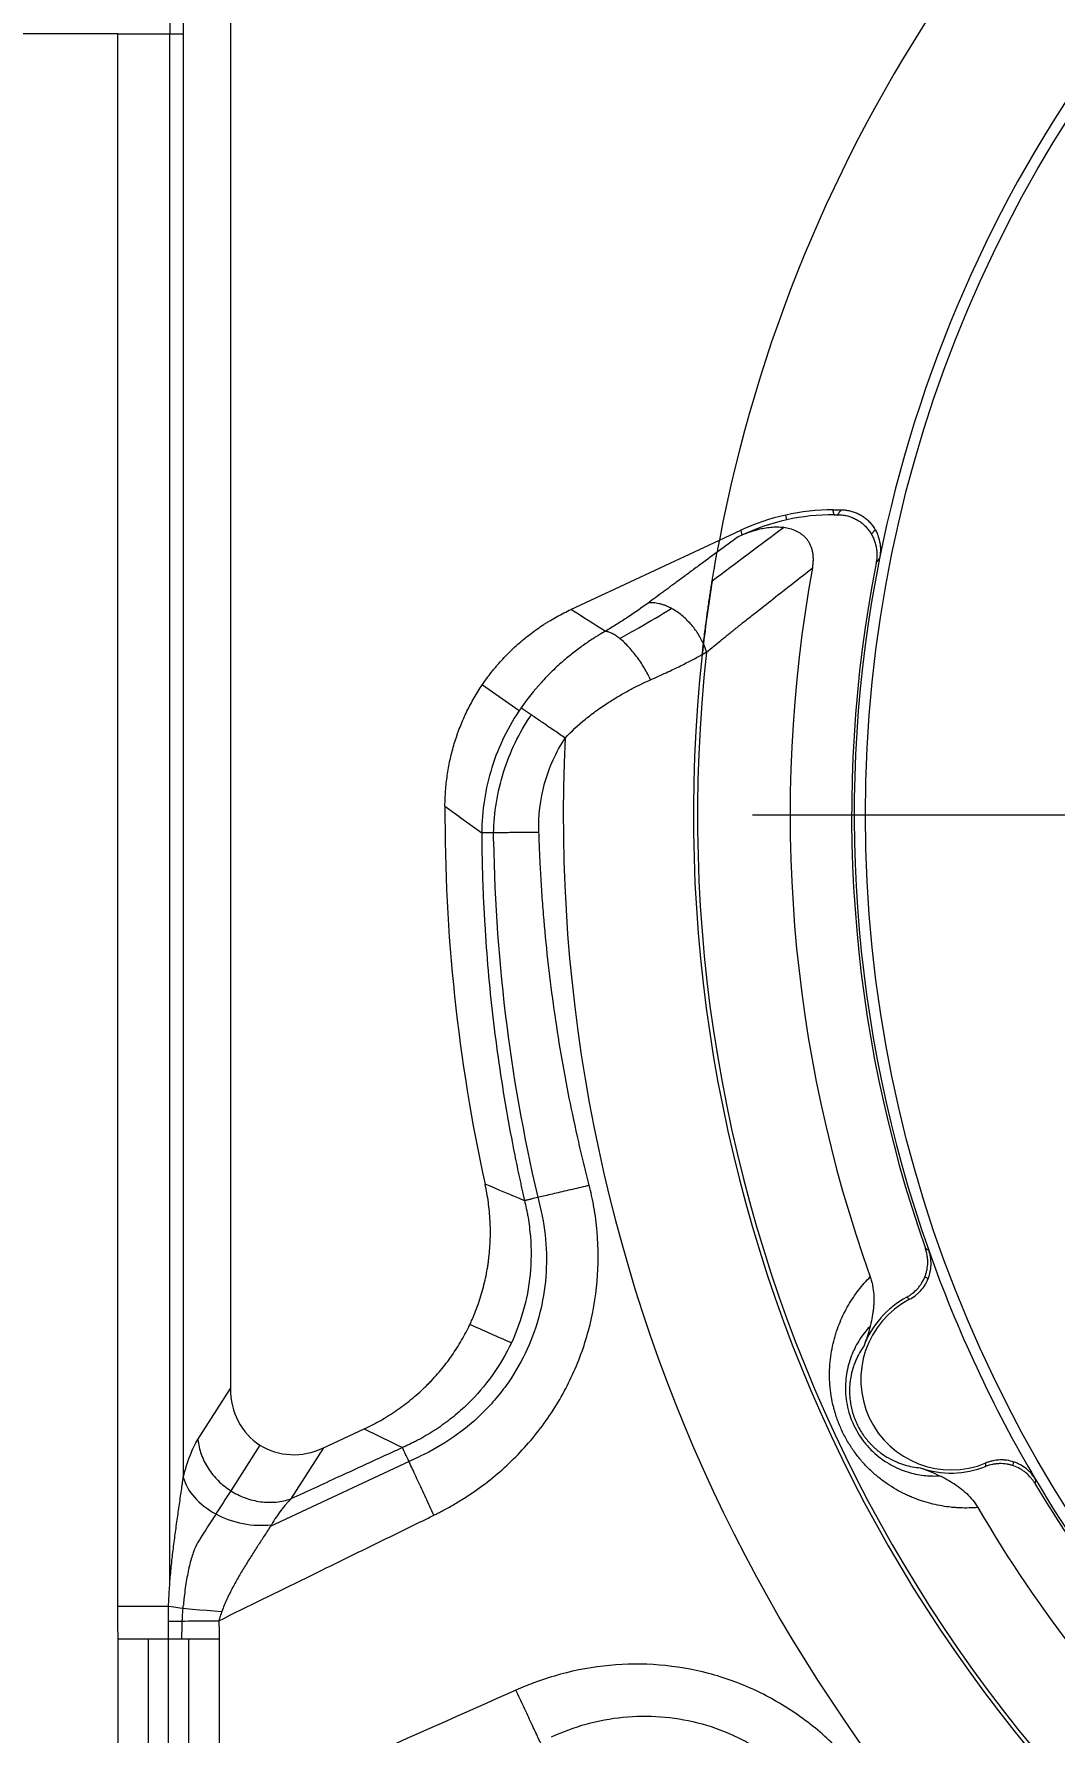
# Model space of a CAD drawing. Header units: millimetres. Extents: x 2234 to 3061, y 2092 to 2676.
# Drawn here: x 2640.5 to 2685.7, y 2274.9 to 2350.1 of the extents above; entities that cross this region are included whole.
import ezdxf

# ---------------------------------------------------------------- set-up
doc = ezdxf.new("R2010")
doc.units = ezdxf.units.MM
doc.linetypes.add('CENTER', pattern=[50.8, 31.75, -6.35, 6.35, -6.35])
for name, color, linetype, true_color in [('1', 7, 'Continuous', 0xffffff), ('20', 7, 'Continuous', 0xffffff), ('21', 7, 'Continuous', 0xffffff)]:
    doc.layers.add(name, color=color, linetype=linetype, true_color=true_color)
doc.layers.add('dim', color=82, linetype='Continuous', lineweight=9)
doc.styles.add('Capful-A', font='')
doc.styles.get('Capful-A').set_extended_font_data('Microsoft YaHei')
doc.dimstyles.new('Capful-A-2.5', dxfattribs={"dimscale": 2.5, "dimtxt": 2.5, "dimasz": 2.5, "dimexe": 1.5, "dimexo": 1, "dimgap": 1.5, "dimtad": 0, "dimdsep": 46, "dimtxsty": 'Capful-A', "dimcen": 0, "dimclrt": 2, "dimazin": 2, "dimtfac": 1, "dimtmove": 0, "dimatfit": 3, "dimfxl": 0, "dimtolj": 1, "dimtzin": 0, "dimarcsym": 0})

# ---------------------------------------------------------------- blocks, each defined once
blk = doc.blocks.new('*D39')
at = {"layer": 'Defpoints', "color": 0, "transparency": 16777216}
for p in [(2636.695, 2393.007), (2740.695, 2315.507)]:
    blk.add_point(p, dxfattribs=at)
at = {"layer": 'dim', "color": 0, "lineweight": -2, "transparency": 16777216}
blk.add_line((2741.945, 2315.507), (2752.594, 2315.507), dxfattribs=at)
at = {"layer": 'dim', "color": 2, "transparency": 16777216, "insert": (2761.586, 2315.507), "char_height": 6.25, "attachment_point": 5, "style": 'Capful-A', "bg_fill": 3, "box_fill_scale": 1.1, "bg_fill_color": 256, "bg_fill_true_color": 13158600, "bg_fill_transparency": 0}
blk.add_mtext('\\A1;77.5', dxfattribs=at)
at = {"layer": 'Defpoints', "color": 0, "transparency": 16777216}
blk.add_point((2752.594, 2315.507), dxfattribs=at)
blk = doc.blocks.new('*D40')
at = {"layer": 'Defpoints', "color": 0, "transparency": 16777216}
for p in [(2636.695, 2393.007), (2734.695, 2331.205), (2734.695, 2323.136)]:
    blk.add_point(p, dxfattribs=at)
at = {"layer": 'dim', "color": 0, "lineweight": -2, "transparency": 16777216}
blk.add_line((2734.695, 2324.385), (2734.695, 2331.205), dxfattribs=at)
at = {"layer": 'dim', "color": 2, "transparency": 16777216, "insert": (2734.695, 2336.901), "char_height": 6.25, "attachment_point": 5, "rotation": 90, "style": 'Capful-A', "bg_fill": 3, "box_fill_scale": 1.1, "bg_fill_color": 256, "bg_fill_true_color": 13158600, "bg_fill_transparency": 0}
blk.add_mtext('\\A1;98', dxfattribs=at)

msp = doc.modelspace()

# ---------------------------------------------------------------- linework, layer by layer
at = {"layer": '1', "color": 1, "linetype": 'CENTER', "lineweight": 18}
msp.add_line((2672.312, 2315.507), (2797.079, 2315.507), dxfattribs=at)
at = {"layer": '20', "color": 7, "linetype": 'Continuous', "lineweight": 18}
for p, q in [((2649.195, 2423.861), (2649.195, 2290.117)), ((2644.214, 2350.069), (2629.177, 2350.069)), ((2644.214, 2280.483), (2644.214, 2350.069)), ((2644.214, 2350.069), (2647.112, 2350.069)), ((2646.516, 2281.485), (2646.516, 2350.069)), ((2647.112, 2350.069), (2647.112, 2286.198)), ((2664.273, 2324.597), (2670.841, 2327.66)), ((2660.35, 2321.268), (2661.987, 2320.131)), ((2647.758, 2287.861), (2649.195, 2290.117)), ((2653.318, 2287.491), (2655.122, 2288.332)), ((2650.5, 2287.616), (2649.213, 2285.597)), ((2650.976, 2284.033), (2657.602, 2287.123)), ((2653.318, 2287.491), (2651.88, 2285.235)), ((2644.214, 2280.483), (2646.461, 2280.483)), ((2644.223, 2270.2), (2644.223, 2279.036)), ((2645.565, 2270.2), (2645.565, 2279.036)), ((2646.459, 2270.931), (2646.459, 2279.036)), ((2647.354, 2270.931), (2647.354, 2279.036)), ((2648.695, 2279.036), (2648.695, 2270.931))]:
    msp.add_line(p, q, dxfattribs=at)
for radius, start, end in [(65, 76.70874, 169.22418), (65, 173.73013, 236.29588), (70.765, 177.24735, 232.7953), (76, 179.71003, 192.41832), (73.856, 180.90346, 193.5921)]:
    msp.add_arc((2734.695, 2315.507), radius, start, end, dxfattribs=at)
for centre, major_axis, ratio, start_param, end_param in [((2654.554, 2350.069), (0, 30), 0.267949, 1.398337, 1.570796), ((2654.346, 2350.069), (0, 27), 0.267949, 1.387968, 1.570796), ((2734.695, 2315.507), (12.069, 63.87), 0.999999, 1.569491, 1.577771), ((2652.301, 2290.443), (1.801, 2.827), 0.894893, 2.189461, 4.093724), ((2650.009, 2286.198), (-2.902, 0.76), 0.68724, 0.364293, 2.095645), ((2648.707, 2280.483), (-2.994, 0.196), 0.07368, 0.726766, 1.613011)]:
    msp.add_ellipse(centre, major_axis=major_axis, ratio=ratio, start_param=start_param, end_param=end_param, dxfattribs=at)
for points, knots in [([(2670.743, 2327.131), (2670.47, 2326.931), (2670.199, 2326.732), (2669.778, 2326.422), (2669.631, 2326.314), (2669.341, 2326.1), (2669.202, 2325.997), (2668.999, 2325.847), (2668.931, 2325.797), (2668.808, 2325.706), (2668.751, 2325.665), (2668.639, 2325.583), (2668.585, 2325.542), (2668.474, 2325.461), (2668.418, 2325.42), (2668.139, 2325.215), (2667.915, 2325.049), (2667.686, 2324.88)], [0, 0, 0, 0, 0.238732, 0.238732, 0.36561, 0.36561, 0.492488, 0.492488, 0.555927, 0.555927, 0.619366, 0.619366, 0.682805, 0.682805, 0.746244, 0.746244, 1, 1, 1, 1]), ([(2670.138, 2323.083), (2670.152, 2323.203), (2670.166, 2323.32), (2670.195, 2323.55), (2670.209, 2323.662), (2670.237, 2323.884), (2670.251, 2323.993), (2670.273, 2324.154), (2670.28, 2324.207), (2670.291, 2324.286), (2670.294, 2324.313), (2670.302, 2324.365), (2670.32, 2324.495), (2670.337, 2324.622), (2670.366, 2324.819), (2670.38, 2324.916), (2670.408, 2325.105), (2670.421, 2325.197), (2670.449, 2325.378), (2670.463, 2325.466), (2670.49, 2325.638), (2670.503, 2325.723), (2670.523, 2325.846), (2670.529, 2325.887), (2670.542, 2325.967), (2670.549, 2326.007), (2670.568, 2326.124), (2670.581, 2326.199), (2670.605, 2326.344), (2670.617, 2326.414), (2670.64, 2326.549), (2670.651, 2326.613), (2670.672, 2326.736), (2670.683, 2326.794), (2670.697, 2326.876), (2670.702, 2326.903), (2670.711, 2326.954), (2670.716, 2326.979), (2670.728, 2327.05), (2670.736, 2327.093), (2670.743, 2327.131)], [0, 0, 0, 0, 0.0625, 0.0625, 0.125, 0.125, 0.1875, 0.1875, 0.21875, 0.21875, 0.234375, 0.234375, 0.25, 0.3125, 0.3125, 0.375, 0.375, 0.4375, 0.4375, 0.5, 0.5, 0.5625, 0.5625, 0.59375, 0.59375, 0.625, 0.625, 0.6875, 0.6875, 0.75, 0.75, 0.8125, 0.8125, 0.875, 0.875, 0.90625, 0.90625, 0.9375, 0.9375, 1, 1, 1, 1]), ([(2658.696, 2315.892), (2658.697, 2316.121), (2658.716, 2316.577), (2658.79, 2317.253), (2658.91, 2317.92), (2659.022, 2318.36), (2659.117, 2318.688), (2659.168, 2318.851), (2659.224, 2319.014), (2659.261, 2319.122), (2659.281, 2319.176), (2659.38, 2319.444), (2659.554, 2319.865), (2659.857, 2320.473), (2660.202, 2321.057), (2660.46, 2321.431), (2660.664, 2321.705), (2660.734, 2321.795), (2660.842, 2321.929), (2660.878, 2321.974), (2660.951, 2322.062), (2661.136, 2322.28), (2661.484, 2322.654), (2661.98, 2323.118), (2662.508, 2323.546), (2662.88, 2323.807), (2663.12, 2323.963), (2663.168, 2323.993), (2663.265, 2324.054), (2663.314, 2324.084), (2663.462, 2324.173), (2663.561, 2324.23), (2663.861, 2324.396), (2664.065, 2324.5), (2664.273, 2324.597)], [0, 0, 0, 0, 0.0625, 0.125, 0.1875, 0.25, 0.25, 0.28125, 0.296875, 0.296875, 0.3125, 0.3125, 0.375, 0.4375, 0.5, 0.5625, 0.5625, 0.59375, 0.59375, 0.609375, 0.609375, 0.625, 0.6875, 0.75, 0.8125, 0.875, 0.875, 0.890625, 0.890625, 0.90625, 0.90625, 0.9375, 0.9375, 1, 1, 1, 1]), ([(2667.686, 2324.88), (2667.41, 2324.676), (2667.112, 2324.468), (2666.635, 2324.154), (2666.472, 2324.049), (2666.22, 2323.892), (2666.135, 2323.839), (2665.963, 2323.735), (2665.874, 2323.681), (2665.792, 2323.632)], [0, 0, 0, 0, 0.5, 0.5, 0.75, 0.75, 0.875, 0.875, 1, 1, 1, 1]), ([(2666.428, 2323.316), (2666.713, 2323.47), (2666.996, 2323.626), (2667.775, 2324.071), (2668.256, 2324.359), (2668.716, 2324.648)], [0, 0, 0, 0, 0.355031, 0.355031, 1, 1, 1, 1]), ([(2665.792, 2323.632), (2665.702, 2323.581), (2665.619, 2323.532), (2665.504, 2323.462), (2665.468, 2323.44), (2665.394, 2323.394), (2665.357, 2323.371), (2665.173, 2323.254), (2665.024, 2323.155), (2664.722, 2322.943), (2664.57, 2322.831), (2664.341, 2322.654), (2664.265, 2322.594), (2664.113, 2322.469), (2664.036, 2322.405), (2663.793, 2322.196), (2663.616, 2322.036), (2663.276, 2321.705), (2663.11, 2321.534), (2662.632, 2321.006), (2662.335, 2320.634), (2662.064, 2320.243)], [0, 0, 0, 0, 0.0625, 0.0625, 0.09375, 0.09375, 0.125, 0.125, 0.25, 0.25, 0.375, 0.375, 0.4375, 0.4375, 0.5, 0.5, 0.625, 0.625, 0.75, 0.75, 1, 1, 1, 1]), ([(2670.084, 2322.606), (2670.093, 2322.686), (2670.102, 2322.766), (2670.12, 2322.925), (2670.129, 2323.004), (2670.138, 2323.083)], [0, 0, 0, 0, 0.5, 0.5, 1, 1, 1, 1]), ([(2667.798, 2321.488), (2667.908, 2321.536), (2668.027, 2321.589), (2668.256, 2321.692), (2668.369, 2321.744), (2668.703, 2321.899), (2668.918, 2322.002), (2669.466, 2322.273), (2669.786, 2322.441), (2670.084, 2322.606)], [0, 0, 0, 0, 0.1374, 0.1374, 0.274799, 0.274799, 0.549598, 0.549598, 1, 1, 1, 1]), ([(2664.012, 2318.906), (2664.288, 2319.201), (2664.592, 2319.483), (2665.082, 2319.882), (2665.252, 2320.012), (2665.6, 2320.262), (2665.781, 2320.384), (2666.028, 2320.543), (2666.106, 2320.592), (2666.261, 2320.687), (2666.338, 2320.733), (2666.569, 2320.869), (2666.722, 2320.955), (2667.027, 2321.118), (2667.177, 2321.195), (2667.362, 2321.285), (2667.399, 2321.303), (2667.472, 2321.339), (2667.509, 2321.356), (2667.624, 2321.41), (2667.707, 2321.448), (2667.798, 2321.488)], [0, 0, 0, 0, 0.25, 0.25, 0.375, 0.375, 0.5, 0.5, 0.5625, 0.5625, 0.625, 0.625, 0.75, 0.75, 0.875, 0.875, 0.90625, 0.90625, 0.9375, 0.9375, 1, 1, 1, 1]), ([(2662.064, 2320.243), (2661.505, 2319.437), (2661.068, 2318.544), (2660.479, 2316.667), (2660.328, 2315.686), (2660.323, 2314.706)], [0, 0, 0, 0, 0.5, 0.5, 1, 1, 1, 1]), ([(2660.848, 2314.343), (2660.835, 2315.271), (2660.95, 2316.18), (2661.317, 2317.517), (2661.474, 2317.96), (2661.845, 2318.806), (2662.06, 2319.213), (2662.373, 2319.715), (2662.444, 2319.824), (2662.518, 2319.931)], [0, 0, 0, 0, 0.465658, 0.465658, 0.699853, 0.699853, 0.934047, 0.934047, 1, 1, 1, 1]), ([(2662.855, 2314.734), (2662.829, 2315.46), (2662.913, 2316.194), (2663.303, 2317.609), (2663.608, 2318.287), (2664.012, 2318.906)], [0, 0, 0, 0, 0.5, 0.5, 1, 1, 1, 1]), ([(2660.323, 2314.706), (2660.323, 2314.566), (2660.324, 2314.421), (2660.328, 2314.106), (2660.33, 2313.94), (2660.335, 2313.682), (2660.337, 2313.593), (2660.34, 2313.419), (2660.342, 2313.332), (2660.349, 2313.073), (2660.354, 2312.9), (2660.371, 2312.384), (2660.384, 2312.042), (2660.416, 2311.356), (2660.434, 2311.013), (2660.537, 2309.298), (2660.657, 2307.927), (2660.974, 2305.195), (2661.17, 2303.834), (2661.521, 2301.8), (2661.647, 2301.124), (2661.817, 2300.281), (2661.851, 2300.112), (2661.922, 2299.775), (2661.958, 2299.606), (2662.011, 2299.358), (2662.029, 2299.276), (2662.065, 2299.111), (2662.083, 2299.028), (2662.14, 2298.776), (2662.178, 2298.605), (2662.218, 2298.432)], [0, 0, 0, 0, 0.03125, 0.03125, 0.0625, 0.0625, 0.078125, 0.078125, 0.09375, 0.09375, 0.125, 0.125, 0.1875, 0.1875, 0.25, 0.25, 0.5, 0.5, 0.75, 0.75, 0.875, 0.875, 0.90625, 0.90625, 0.9375, 0.9375, 0.953125, 0.953125, 0.96875, 0.96875, 1, 1, 1, 1]), ([(2665.082, 2299.107), (2665.04, 2299.272), (2664.999, 2299.435), (2664.938, 2299.675), (2664.919, 2299.755), (2664.88, 2299.913), (2664.861, 2299.991), (2664.803, 2300.228), (2664.764, 2300.389), (2664.689, 2300.712), (2664.651, 2300.873), (2664.467, 2301.679), (2664.329, 2302.326), (2663.942, 2304.273), (2663.719, 2305.579), (2663.347, 2308.202), (2663.197, 2309.52), (2663.055, 2311.172), (2663.029, 2311.502), (2662.982, 2312.163), (2662.96, 2312.493), (2662.932, 2312.991), (2662.923, 2313.157), (2662.91, 2313.407), (2662.906, 2313.491), (2662.898, 2313.659), (2662.894, 2313.745), (2662.883, 2313.994), (2662.877, 2314.154), (2662.865, 2314.458), (2662.859, 2314.598), (2662.855, 2314.734)], [0, 0, 0, 0, 0.03125, 0.03125, 0.046875, 0.046875, 0.0625, 0.0625, 0.09375, 0.09375, 0.125, 0.125, 0.25, 0.25, 0.5, 0.5, 0.75, 0.75, 0.8125, 0.8125, 0.875, 0.875, 0.90625, 0.90625, 0.921875, 0.921875, 0.9375, 0.9375, 0.96875, 0.96875, 1, 1, 1, 1]), ([(2655.122, 2288.332), (2655.371, 2288.448), (2655.857, 2288.699), (2656.546, 2289.131), (2656.981, 2289.456), (2657.403, 2289.8), (2657.607, 2289.981), (2657.854, 2290.22), (2657.903, 2290.268), (2657.999, 2290.365), (2658.142, 2290.512), (2658.28, 2290.664), (2658.548, 2290.971), (2658.886, 2291.395), (2659.187, 2291.846), (2659.469, 2292.31), (2659.601, 2292.55), (2659.753, 2292.858), (2659.783, 2292.92), (2659.841, 2293.044), (2659.926, 2293.231), (2660.004, 2293.419), (2660.152, 2293.8), (2660.328, 2294.313), (2660.459, 2294.84), (2660.54, 2295.239), (2660.564, 2295.373), (2660.597, 2295.576), (2660.607, 2295.644), (2660.626, 2295.779), (2660.634, 2295.847), (2660.674, 2296.189), (2660.694, 2296.461), (2660.71, 2297.005), (2660.704, 2297.547), (2660.628, 2298.357), (2660.532, 2298.895), (2660.473, 2299.164)], [0, 0, 0, 0, 0.0625, 0.125, 0.1875, 0.1875, 0.25, 0.25, 0.265625, 0.265625, 0.28125, 0.3125, 0.3125, 0.375, 0.4375, 0.4375, 0.5, 0.5, 0.515625, 0.515625, 0.53125, 0.5625, 0.5625, 0.625, 0.6875, 0.6875, 0.71875, 0.71875, 0.734375, 0.734375, 0.75, 0.75, 0.8125, 0.8125, 0.875, 0.9375, 1, 1, 1, 1]), ([(2658.208, 2284.514), (2658.274, 2284.546), (2658.339, 2284.579), (2658.468, 2284.645), (2658.536, 2284.68), (2658.678, 2284.756), (2658.753, 2284.796), (2658.912, 2284.883), (2658.993, 2284.93), (2659.235, 2285.069), (2659.396, 2285.167), (2659.711, 2285.367), (2659.865, 2285.47), (2660.324, 2285.79), (2660.621, 2286.016), (2661.193, 2286.492), (2661.469, 2286.742), (2662.261, 2287.526), (2662.744, 2288.094), (2663.6, 2289.303), (2663.975, 2289.945), (2664.603, 2291.282), (2664.858, 2291.977), (2665.24, 2293.4), (2665.367, 2294.126), (2665.495, 2295.59), (2665.494, 2296.328), (2665.399, 2297.423), (2665.351, 2297.786), (2665.273, 2298.237), (2665.256, 2298.328), (2665.23, 2298.459), (2665.222, 2298.502), (2665.205, 2298.584), (2665.196, 2298.623), (2665.154, 2298.818), (2665.119, 2298.962), (2665.082, 2299.107)], [0, 0, 0, 0, 0.015625, 0.015625, 0.03125, 0.03125, 0.046875, 0.046875, 0.0625, 0.0625, 0.09375, 0.09375, 0.125, 0.125, 0.1875, 0.1875, 0.25, 0.25, 0.375, 0.375, 0.5, 0.5, 0.625, 0.625, 0.75, 0.75, 0.875, 0.875, 0.9375, 0.9375, 0.953125, 0.953125, 0.960938, 0.960938, 0.96875, 0.96875, 1, 1, 1, 1]), ([(2662.218, 2298.432), (2662.246, 2298.32), (2662.271, 2298.207), (2662.303, 2298.057), (2662.309, 2298.026), (2662.322, 2297.963), (2662.328, 2297.929), (2662.347, 2297.828), (2662.36, 2297.758), (2662.418, 2297.409), (2662.453, 2297.128), (2662.52, 2296.285), (2662.516, 2295.72), (2662.407, 2294.603), (2662.303, 2294.052), (2661.996, 2292.977), (2661.793, 2292.454), (2661.297, 2291.454), (2661.002, 2290.977), (2660.331, 2290.082), (2659.955, 2289.666), (2659.338, 2289.094), (2659.124, 2288.913), (2658.68, 2288.569), (2658.449, 2288.406), (2658.094, 2288.178), (2657.975, 2288.104), (2657.731, 2287.962), (2657.607, 2287.892), (2657.421, 2287.794), (2657.357, 2287.761), (2657.235, 2287.7), (2657.177, 2287.672), (2657.067, 2287.619), (2657.015, 2287.595), (2656.915, 2287.549), (2656.864, 2287.526), (2656.813, 2287.504)], [0, 0, 0, 0, 0.03125, 0.03125, 0.039062, 0.039062, 0.046875, 0.046875, 0.0625, 0.0625, 0.125, 0.125, 0.25, 0.25, 0.375, 0.375, 0.5, 0.5, 0.625, 0.625, 0.75, 0.75, 0.8125, 0.8125, 0.875, 0.875, 0.90625, 0.90625, 0.9375, 0.9375, 0.953125, 0.953125, 0.96875, 0.96875, 0.984375, 0.984375, 1, 1, 1, 1]), ([(2662.907, 2298.15), (2663.039, 2297.607), (2663.124, 2297.06), (2663.202, 2295.961), (2663.195, 2295.408), (2663.083, 2294.297), (2662.981, 2293.755), (2662.683, 2292.695), (2662.489, 2292.177), (2662.004, 2291.172), (2661.722, 2290.698), (2661.239, 2290.027), (2661.068, 2289.811), (2660.707, 2289.392), (2660.516, 2289.188), (2659.52, 2288.217), (2658.614, 2287.595), (2657.602, 2287.123)], [0, 0, 0, 0, 0.125192, 0.125192, 0.250176, 0.250176, 0.37516, 0.37516, 0.500144, 0.500144, 0.625129, 0.625129, 0.687621, 0.687621, 0.750113, 0.750113, 1, 1, 1, 1]), ([(2647.112, 2286.198), (2647.158, 2286.377), (2647.256, 2286.715), (2647.36, 2287.013), (2647.467, 2287.291), (2647.523, 2287.42), (2647.638, 2287.657), (2647.697, 2287.765), (2647.758, 2287.861)], [0, 0, 0, 0, 0.25, 0.5, 0.5, 0.75, 0.75, 1, 1, 1, 1]), ([(2647.758, 2287.861), (2647.781, 2287.64), (2647.832, 2287.42), (2647.985, 2286.991), (2648.088, 2286.783), (2648.34, 2286.391), (2648.489, 2286.207), (2648.826, 2285.874), (2649.013, 2285.725), (2649.414, 2285.469), (2649.629, 2285.362), (2650.073, 2285.199), (2650.302, 2285.141), (2650.764, 2285.078), (2650.996, 2285.073), (2651.45, 2285.115), (2651.671, 2285.162), (2651.88, 2285.235)], [0, 0, 0, 0, 0.125, 0.125, 0.25, 0.25, 0.375, 0.375, 0.5, 0.5, 0.625, 0.625, 0.75, 0.75, 0.875, 0.875, 1, 1, 1, 1]), ([(2656.813, 2287.504), (2656.578, 2287.396), (2656.339, 2287.286), (2655.862, 2287.067), (2655.624, 2286.957), (2654.91, 2286.628), (2654.434, 2286.409), (2653.265, 2285.872), (2652.573, 2285.553), (2651.88, 2285.235)], [0, 0, 0, 0, 0.144752, 0.144752, 0.289504, 0.289504, 0.579009, 0.579009, 1, 1, 1, 1]), ([(2646.461, 2280.483), (2646.469, 2280.73), (2646.481, 2280.976), (2646.513, 2281.466), (2646.552, 2281.955), (2646.603, 2282.44), (2646.658, 2282.924), (2646.688, 2283.165), (2646.75, 2283.646), (2646.782, 2283.885), (2646.849, 2284.359), (2646.883, 2284.595), (2646.951, 2285.061), (2646.985, 2285.293), (2647.034, 2285.636), (2647.05, 2285.749), (2647.074, 2285.919), (2647.082, 2285.975), (2647.097, 2286.087), (2647.104, 2286.143), (2647.112, 2286.198)], [0, 0, 0, 0, 0.125, 0.125, 0.25, 0.375, 0.375, 0.5, 0.5, 0.625, 0.625, 0.75, 0.75, 0.875, 0.875, 0.9375, 0.9375, 0.96875, 0.96875, 1, 1, 1, 1]), ([(2649.213, 2285.596), (2648.759, 2284.883), (2648.304, 2284.17), (2647.816, 2283.403), (2647.78, 2283.35), (2647.678, 2283.172), (2647.613, 2283.025), (2647.49, 2282.68), (2647.433, 2282.483), (2647.331, 2282.057), (2647.285, 2281.825), (2647.204, 2281.327), (2647.169, 2281.068), (2647.132, 2280.712), (2647.124, 2280.624), (2647.116, 2280.535)], [0, 0, 0, 0, 0.57469, 0.57469, 0.618805, 0.618805, 0.707035, 0.707035, 0.795266, 0.795266, 0.883496, 0.883496, 0.971727, 0.971727, 1, 1, 1, 1]), ([(2651.88, 2285.235), (2651.879, 2285.234), (2651.878, 2285.232), (2651.876, 2285.23), (2651.872, 2285.227), (2651.864, 2285.219), (2651.848, 2285.203), (2651.816, 2285.17), (2651.788, 2285.141), (2651.733, 2285.082), (2651.696, 2285.041), (2651.587, 2284.914), (2651.514, 2284.823), (2651.369, 2284.631), (2651.297, 2284.53), (2651.154, 2284.318), (2651.082, 2284.207), (2651.011, 2284.091)], [0, 0, 0, 0, 0.003906, 0.003906, 0.007813, 0.015625, 0.03125, 0.0625, 0.125, 0.125, 0.25, 0.25, 0.5, 0.5, 0.75, 0.75, 1, 1, 1, 1]), ([(2648.69, 2279.843), (2649.981, 2280.476), (2651.271, 2281.109), (2653.503, 2282.205), (2654.444, 2282.667), (2655.856, 2283.359), (2656.327, 2283.59), (2657.033, 2283.937), (2657.268, 2284.052), (2657.739, 2284.283), (2657.975, 2284.399), (2658.208, 2284.514)], [0, 0, 0, 0, 0.406707, 0.406707, 0.703353, 0.703353, 0.851677, 0.851677, 0.925838, 0.925838, 1, 1, 1, 1]), ([(2651.011, 2284.091), (2650.969, 2284.022), (2650.925, 2283.951), (2650.834, 2283.808), (2650.788, 2283.736), (2650.647, 2283.518), (2650.551, 2283.37), (2650.356, 2283.07), (2650.258, 2282.918), (2650.06, 2282.608), (2649.961, 2282.451), (2649.813, 2282.212), (2649.765, 2282.131), (2649.668, 2281.969), (2649.62, 2281.888), (2649.477, 2281.642), (2649.385, 2281.476), (2649.207, 2281.138), (2649.122, 2280.967), (2649.001, 2280.704), (2648.963, 2280.616), (2648.888, 2280.437), (2648.853, 2280.346), (2648.819, 2280.254)], [0, 0, 0, 0, 0.0625, 0.0625, 0.125, 0.125, 0.25, 0.25, 0.375, 0.375, 0.5, 0.5, 0.5625, 0.5625, 0.625, 0.625, 0.75, 0.75, 0.875, 0.875, 0.9375, 0.9375, 1, 1, 1, 1]), ([(2644.223, 2279.036), (2644.223, 2279.157), (2644.223, 2279.278), (2644.221, 2279.519), (2644.22, 2279.639), (2644.217, 2280.001), (2644.214, 2280.242), (2644.214, 2280.483)], [0, 0, 0, 0, 0.25, 0.25, 0.5, 0.5, 1, 1, 1, 1]), ([(2647.052, 2279.096), (2647.052, 2279.127), (2647.052, 2279.157), (2647.055, 2279.47), (2647.064, 2279.75), (2647.086, 2280.149), (2647.095, 2280.275), (2647.105, 2280.4)], [0, 0, 0, 0, 0.069069, 0.069069, 0.703302, 0.703302, 1, 1, 1, 1]), ([(2648.819, 2280.254), (2648.795, 2280.187), (2648.772, 2280.118), (2648.739, 2280.016), (2648.724, 2279.964), (2648.707, 2279.904), (2648.699, 2279.873), (2648.695, 2279.858), (2648.692, 2279.85), (2648.691, 2279.847), (2648.691, 2279.845), (2648.691, 2279.844), (2648.691, 2279.843), (2648.691, 2279.843), (2648.69, 2279.843)], [0, 0, 0, 0, 0.5, 0.5, 0.75, 0.875, 0.9375, 0.96875, 0.984375, 0.992188, 0.996094, 0.998047, 0.998047, 1, 1, 1, 1]), ([(2646.455, 2279.82), (2646.595, 2279.822), (2646.751, 2279.823), (2647.091, 2279.827), (2647.274, 2279.829), (2647.658, 2279.832), (2647.859, 2279.834), (2648.27, 2279.839), (2648.48, 2279.841), (2648.69, 2279.843)], [0, 0, 0, 0, 0.25, 0.25, 0.5, 0.5, 0.75, 0.75, 1, 1, 1, 1]), ([(2646.459, 2279.036), (2646.459, 2279.167), (2646.459, 2279.298), (2646.457, 2279.559), (2646.456, 2279.69), (2646.455, 2279.82)], [0, 0, 0, 0, 0.5, 0.5, 1, 1, 1, 1]), ([(2648.69, 2279.843), (2648.692, 2279.708), (2648.693, 2279.574), (2648.695, 2279.305), (2648.695, 2279.171), (2648.695, 2279.036)], [0, 0, 0, 0, 0.5, 0.5, 1, 1, 1, 1]), ([(2644.223, 2279.036), (2644.433, 2279.036), (2644.644, 2279.036), (2645.055, 2279.036), (2645.256, 2279.036), (2645.64, 2279.036), (2645.823, 2279.036), (2646.162, 2279.036), (2646.319, 2279.036), (2646.459, 2279.036)], [0, 0, 0, 0, 0.25, 0.25, 0.5, 0.5, 0.75, 0.75, 1, 1, 1, 1]), ([(2646.459, 2279.036), (2646.599, 2279.036), (2646.756, 2279.036), (2647.096, 2279.036), (2647.279, 2279.036), (2647.663, 2279.036), (2647.864, 2279.036), (2648.275, 2279.036), (2648.485, 2279.036), (2648.695, 2279.036)], [0, 0, 0, 0, 0.25, 0.25, 0.5, 0.5, 0.75, 0.75, 1, 1, 1, 1]), ([(2677.33, 2272.695), (2677.243, 2272.816), (2677.155, 2272.934), (2677.033, 2273.091), (2677.008, 2273.123), (2676.956, 2273.189), (2676.929, 2273.223), (2676.844, 2273.327), (2676.786, 2273.397), (2676.494, 2273.744), (2676.246, 2274.012), (2675.472, 2274.784), (2674.912, 2275.253), (2673.717, 2276.089), (2673.083, 2276.456), (2671.757, 2277.072), (2671.065, 2277.321), (2669.648, 2277.695), (2668.921, 2277.819), (2667.456, 2277.939), (2666.717, 2277.934), (2665.25, 2277.796), (2664.522, 2277.664), (2663.448, 2277.373), (2663.092, 2277.26), (2662.658, 2277.102), (2662.572, 2277.07), (2662.407, 2277.006), (2662.327, 2276.974), (2662.102, 2276.883), (2661.976, 2276.829), (2661.839, 2276.768)], [0, 0, 0, 0, 0.03125, 0.03125, 0.039062, 0.039062, 0.046875, 0.046875, 0.0625, 0.0625, 0.125, 0.125, 0.25, 0.25, 0.375, 0.375, 0.5, 0.5, 0.625, 0.625, 0.75, 0.75, 0.875, 0.875, 0.9375, 0.9375, 0.953125, 0.953125, 0.96875, 0.96875, 1, 1, 1, 1]), ([(2661.839, 2276.768), (2659.497, 2275.729), (2657.153, 2274.687), (2652.772, 2272.742), (2650.733, 2271.836), (2648.695, 2270.931)], [0, 0, 0, 0, 0.534833, 0.534833, 1, 1, 1, 1]), ([(2663.415, 2274.703), (2663.915, 2274.935), (2664.427, 2275.124), (2665.482, 2275.415), (2666.026, 2275.518), (2667.137, 2275.628), (2667.689, 2275.635), (2668.786, 2275.553), (2669.332, 2275.464), (2670.414, 2275.189), (2670.934, 2275.005), (2671.687, 2274.665), (2671.933, 2274.54), (2672.415, 2274.269), (2672.652, 2274.122), (2673.803, 2273.337), (2674.592, 2272.571), (2675.255, 2271.671)], [0, 0, 0, 0, 0.12367, 0.12367, 0.248831, 0.248831, 0.373992, 0.373992, 0.499153, 0.499153, 0.624314, 0.624314, 0.686894, 0.686894, 0.749475, 0.749475, 1, 1, 1, 1])]:
    msp.add_open_spline(points, degree=3, knots=knots, dxfattribs=at)
for points in [[(2665.792, 2323.632), (2665.283, 2323.953), (2664.777, 2324.274), (2664.273, 2324.597)], [(2658.696, 2315.892), (2659.235, 2315.496), (2659.777, 2315.101), (2660.323, 2314.706)], [(2662.218, 2298.432), (2661.634, 2298.674), (2661.053, 2298.918), (2660.473, 2299.164)], [(2659.8, 2292.958), (2660.41, 2292.685), (2661.022, 2292.414), (2661.637, 2292.145)], [(2655.122, 2288.332), (2655.684, 2288.055), (2656.247, 2287.779), (2656.813, 2287.504)], [(2646.455, 2279.82), (2646.452, 2280.041), (2646.454, 2280.262), (2646.461, 2280.483)], [(2647.105, 2280.4), (2647.108, 2280.445), (2647.112, 2280.49), (2647.116, 2280.535)], [(2647.052, 2279.036), (2647.052, 2279.056), (2647.052, 2279.076), (2647.052, 2279.096)]]:
    msp.add_open_spline(points, degree=3, dxfattribs=at)
for points, weights in [([(2670.138, 2323.083), (2669.226, 2325.098), (2667.686, 2324.88)], [0.925222636025, 0.674441987499, 1]), ([(2667.798, 2321.488), (2666.84, 2323.513), (2665.792, 2323.632)], [1, 0.71169391973, 1]), ([(2664.012, 2318.906), (2662.518, 2319.932), (2662.064, 2320.243)], [1, 0.807301167325, 1]), ([(2662.855, 2314.734), (2660.843, 2314.712), (2660.323, 2314.706)], [1, 0.793353340291, 1]), ([(2665.082, 2299.107), (2662.807, 2298.571), (2662.218, 2298.432)], [1, 0.793353340291, 1]), ([(2658.208, 2284.514), (2657.1, 2286.889), (2656.813, 2287.504)], [1, 0.793353340291, 1]), ([(2663.189, 2273.873), (2662.911, 2274.469), (2661.839, 2276.768)], [1, 0.793353340291, 1])]:
    msp.add_rational_spline(points, weights, degree=2, dxfattribs=at)
at = {"layer": '21', "color": 7, "linetype": 'Continuous', "lineweight": 18}
for p, q in [((2673.829, 2328.564), (2673.781, 2328.778)), ((2675.919, 2328.793), (2675.872, 2329.007)), ((2675.872, 2329.007), (2676.228, 2329.007)), ((2675.919, 2328.793), (2676.071, 2328.793)), ((2670.841, 2327.66), (2671.79, 2328.102)), ((2671.837, 2327.888), (2671.676, 2327.812)), ((2671.79, 2328.102), (2671.837, 2327.888))]:
    msp.add_line(p, q, dxfattribs=at)
msp.add_circle((2734.695, 2315.507), 57.383, dxfattribs=at)
msp.add_circle((2734.695, 2315.507), 57.383, dxfattribs=at)
for centre, radius, start, end in [((2734.695, 2315.507), 65, 76.70874, 169.22418), ((2734.695, 2315.507), 57.886, 70.75015, 168.68839), ((2734.695, 2315.507), 57.886, 168.68839, 199.44314), ((2734.695, 2315.507), 60.72, 169.63088, 199.67633), ((2734.695, 2315.507), 57.998, 168.91937, 199.32262), ((2734.695, 2315.507), 65, 170.82483, 173.68425), ((2734.695, 2315.507), 65, 173.73013, 236.29588), ((2734.695, 2315.507), 64.82, 173.61574, 236.41005), ((2734.695, 2315.507), 57.886, 199.44314, 210.55686), ((2681.104, 2290.517), 4, 117.47347, 292.52653), ((2681.104, 2290.517), 4.141, 118.38072, 159.30795), ((2681.104, 2290.517), 4.141, 250.69205, 291.61928), ((2734.695, 2315.507), 57.998, 210.67738, 241.08063), ((2734.695, 2315.507), 57.886, 210.55686, 241.31161), ((2734.695, 2315.507), 60.72, 210.32367, 240.37492)]:
    msp.add_arc(centre, radius, start, end, dxfattribs=at)
for centre, major_axis, ratio, start_param, end_param in [((2676.026, 2318.654), (2.244, -10.124), 0.96434, 2.930974, 3.352211), ((2676.073, 2318.44), (2.244, -10.124), 0.96434, 2.930974, 3.352211), ((2734.7, 2269.626), (-0.011, 90.786), 0.851412, 0.857734, 0.860851), ((2734.695, 2315.507), (12.069, 63.87), 0.999999, 1.569491, 1.577771), ((2734.702, 2268.493), (-0.016, 89.63), 0.851413, 0.842554, 0.8457)]:
    msp.add_ellipse(centre, major_axis=major_axis, ratio=ratio, start_param=start_param, end_param=end_param, dxfattribs=at)
for points, knots in [([(2676.071, 2328.793), (2676.137, 2328.793), (2676.203, 2328.789), (2676.333, 2328.775), (2676.462, 2328.753), (2676.587, 2328.718), (2676.68, 2328.685), (2676.711, 2328.674), (2676.772, 2328.649), (2676.802, 2328.635), (2676.89, 2328.593), (2677.004, 2328.529), (2677.123, 2328.444), (2677.187, 2328.392), (2677.212, 2328.371), (2677.224, 2328.36), (2677.261, 2328.327), (2677.284, 2328.304), (2677.353, 2328.234), (2677.439, 2328.137), (2677.514, 2328.03), (2677.565, 2327.946), (2677.582, 2327.918), (2677.613, 2327.86), (2677.628, 2327.831), (2677.67, 2327.742), (2677.719, 2327.621), (2677.754, 2327.496), (2677.776, 2327.401), (2677.782, 2327.369), (2677.793, 2327.304), (2677.798, 2327.271), (2677.809, 2327.173), (2677.813, 2327.108), (2677.815, 2326.978), (2677.809, 2326.848), (2677.791, 2326.719), (2677.778, 2326.654)], [0, 0, 0, 0, 0.0625, 0.0625, 0.125, 0.1875, 0.1875, 0.21875, 0.21875, 0.25, 0.25, 0.3125, 0.375, 0.390625, 0.390625, 0.40625, 0.40625, 0.4375, 0.4375, 0.5, 0.5625, 0.5625, 0.59375, 0.59375, 0.625, 0.625, 0.6875, 0.75, 0.75, 0.78125, 0.78125, 0.8125, 0.8125, 0.875, 0.875, 0.9375, 1, 1, 1, 1]), ([(2676.228, 2329.007), (2676.295, 2329.007), (2676.425, 2329), (2676.554, 2328.979), (2676.681, 2328.95), (2676.744, 2328.932), (2676.869, 2328.889), (2676.99, 2328.839), (2677.104, 2328.776), (2677.215, 2328.706), (2677.268, 2328.668), (2677.371, 2328.585), (2677.42, 2328.541), (2677.511, 2328.448), (2677.554, 2328.399), (2677.614, 2328.322), (2677.634, 2328.296), (2677.671, 2328.242), (2677.689, 2328.214), (2677.741, 2328.13), (2677.772, 2328.072), (2677.828, 2327.954), (2677.852, 2327.894), (2677.884, 2327.801), (2677.898, 2327.754), (2677.911, 2327.707), (2677.919, 2327.675), (2677.923, 2327.659), (2677.941, 2327.578), (2677.952, 2327.514), (2677.967, 2327.384), (2677.971, 2327.319), (2677.971, 2327.221), (2677.971, 2327.188), (2677.968, 2327.123), (2677.966, 2327.09), (2677.956, 2326.991), (2677.947, 2326.926), (2677.934, 2326.861)], [0, 0, 0, 0, 0.0625, 0.125, 0.125, 0.1875, 0.1875, 0.25, 0.3125, 0.3125, 0.375, 0.375, 0.4375, 0.4375, 0.5, 0.5, 0.53125, 0.53125, 0.5625, 0.5625, 0.625, 0.625, 0.6875, 0.6875, 0.71875, 0.734375, 0.734375, 0.75, 0.75, 0.8125, 0.8125, 0.875, 0.875, 0.90625, 0.90625, 0.9375, 0.9375, 1, 1, 1, 1]), ([(2671.676, 2327.812), (2671.381, 2327.598), (2671.087, 2327.383), (2670.777, 2327.156), (2670.76, 2327.143), (2670.743, 2327.131)], [0, 0, 0, 0, 0.944517, 0.944517, 1, 1, 1, 1]), ([(2674.967, 2326.436), (2674.968, 2326.444), (2674.971, 2326.46), (2674.975, 2326.484), (2674.979, 2326.508), (2674.982, 2326.532), (2674.985, 2326.556), (2674.988, 2326.579), (2674.991, 2326.603), (2674.993, 2326.626), (2674.995, 2326.649), (2674.997, 2326.672), (2674.999, 2326.694), (2675, 2326.717), (2675.001, 2326.739), (2675.002, 2326.761), (2675.003, 2326.783), (2675.003, 2326.805), (2675.003, 2326.827), (2675.003, 2326.848), (2675.002, 2326.869), (2675.002, 2326.89), (2675.001, 2326.911), (2674.999, 2326.932), (2674.998, 2326.952), (2674.996, 2326.972), (2674.995, 2326.992), (2674.988, 2327.056), (2674.971, 2327.161), (2674.934, 2327.303), (2674.883, 2327.436), (2674.819, 2327.561), (2674.74, 2327.678), (2674.647, 2327.788), (2674.54, 2327.886), (2674.387, 2327.998), (2674.172, 2328.108), (2673.901, 2328.19), (2673.612, 2328.234), (2673.33, 2328.242), (2673.038, 2328.221), (2672.809, 2328.185), (2672.626, 2328.146), (2672.495, 2328.114), (2672.352, 2328.073), (2672.232, 2328.035), (2672.136, 2328.002), (2672.069, 2327.977), (2672.002, 2327.952), (2671.936, 2327.926), (2671.87, 2327.899), (2671.805, 2327.871), (2671.74, 2327.842), (2671.697, 2327.822), (2671.676, 2327.812)], [0, 0, 0, 0, 0.005356, 0.010672, 0.015947, 0.021183, 0.026377, 0.031532, 0.036646, 0.041719, 0.046752, 0.051744, 0.056695, 0.061606, 0.066476, 0.071305, 0.076093, 0.08084, 0.085546, 0.090211, 0.094835, 0.099418, 0.10396, 0.108461, 0.112921, 0.117341, 0.121719, 0.126057, 0.159057, 0.190932, 0.221802, 0.251804, 0.282802, 0.313952, 0.345465, 0.377549, 0.437309, 0.502433, 0.561905, 0.627883, 0.686568, 0.752536, 0.779303, 0.808806, 0.841, 0.875839, 0.891472, 0.907074, 0.922644, 0.938181, 0.953686, 0.969158, 0.984596, 1, 1, 1, 1]), ([(2670.138, 2323.083), (2670.152, 2323.203), (2670.166, 2323.32), (2670.195, 2323.55), (2670.209, 2323.662), (2670.237, 2323.884), (2670.251, 2323.993), (2670.273, 2324.154), (2670.28, 2324.207), (2670.291, 2324.286), (2670.294, 2324.313), (2670.302, 2324.365), (2670.32, 2324.495), (2670.337, 2324.622), (2670.366, 2324.819), (2670.38, 2324.916), (2670.408, 2325.105), (2670.421, 2325.197), (2670.449, 2325.378), (2670.463, 2325.466), (2670.49, 2325.638), (2670.503, 2325.723), (2670.523, 2325.846), (2670.529, 2325.887), (2670.542, 2325.967), (2670.549, 2326.007), (2670.568, 2326.124), (2670.581, 2326.199), (2670.605, 2326.344), (2670.617, 2326.414), (2670.64, 2326.549), (2670.651, 2326.613), (2670.672, 2326.736), (2670.683, 2326.794), (2670.697, 2326.876), (2670.702, 2326.903), (2670.711, 2326.954), (2670.716, 2326.979), (2670.728, 2327.05), (2670.736, 2327.093), (2670.743, 2327.131)], [0, 0, 0, 0, 0.0625, 0.0625, 0.125, 0.125, 0.1875, 0.1875, 0.21875, 0.21875, 0.234375, 0.234375, 0.25, 0.3125, 0.3125, 0.375, 0.375, 0.4375, 0.4375, 0.5, 0.5, 0.5625, 0.5625, 0.59375, 0.59375, 0.625, 0.625, 0.6875, 0.6875, 0.75, 0.75, 0.8125, 0.8125, 0.875, 0.875, 0.90625, 0.90625, 0.9375, 0.9375, 1, 1, 1, 1]), ([(2670.277, 2322.715), (2670.492, 2322.89), (2670.704, 2323.062), (2670.965, 2323.274), (2671.017, 2323.317), (2671.121, 2323.401), (2671.173, 2323.443), (2671.278, 2323.528), (2671.331, 2323.571), (2671.447, 2323.665), (2671.511, 2323.716), (2671.704, 2323.87), (2671.837, 2323.975), (2672.113, 2324.194), (2672.252, 2324.304), (2672.67, 2324.634), (2672.944, 2324.85), (2673.798, 2325.523), (2674.38, 2325.979), (2674.967, 2326.436)], [0, 0, 0, 0, 0.164144, 0.164144, 0.205181, 0.205181, 0.246217, 0.246217, 0.287253, 0.287253, 0.328289, 0.328289, 0.410361, 0.410361, 0.492433, 0.492433, 0.656578, 0.656578, 1, 1, 1, 1]), ([(2670.084, 2322.606), (2670.093, 2322.686), (2670.102, 2322.766), (2670.12, 2322.925), (2670.129, 2323.004), (2670.138, 2323.083)], [0, 0, 0, 0, 0.5, 0.5, 1, 1, 1, 1]), ([(2679.136, 2294.161), (2679.159, 2294.173), (2679.182, 2294.186), (2679.228, 2294.213), (2679.25, 2294.228), (2679.316, 2294.271), (2679.358, 2294.302), (2679.481, 2294.399), (2679.556, 2294.471), (2679.643, 2294.57), (2679.66, 2294.59), (2679.693, 2294.631), (2679.709, 2294.652), (2679.756, 2294.716), (2679.785, 2294.759), (2679.866, 2294.893), (2679.912, 2294.987), (2679.959, 2295.11), (2679.968, 2295.135), (2679.984, 2295.185), (2679.992, 2295.21), (2680.013, 2295.285), (2680.025, 2295.336), (2680.054, 2295.49), (2680.065, 2295.594), (2680.066, 2295.726), (2680.066, 2295.752), (2680.064, 2295.805), (2680.063, 2295.831), (2680.057, 2295.909), (2680.05, 2295.961), (2680.025, 2296.115), (2679.999, 2296.217), (2679.964, 2296.316)], [0, 0, 0, 0, 0.03125, 0.03125, 0.0625, 0.0625, 0.125, 0.125, 0.25, 0.25, 0.28125, 0.28125, 0.3125, 0.3125, 0.375, 0.375, 0.5, 0.5, 0.53125, 0.53125, 0.5625, 0.5625, 0.625, 0.625, 0.75, 0.75, 0.78125, 0.78125, 0.8125, 0.8125, 0.875, 0.875, 1, 1, 1, 1]), ([(2679.259, 2294.066), (2679.354, 2294.116), (2679.443, 2294.173), (2679.568, 2294.269), (2679.609, 2294.304), (2679.667, 2294.358), (2679.686, 2294.376), (2679.724, 2294.414), (2679.742, 2294.434), (2679.831, 2294.533), (2679.895, 2294.617), (2679.978, 2294.752), (2680.004, 2294.798), (2680.04, 2294.87), (2680.051, 2294.894), (2680.073, 2294.943), (2680.083, 2294.967), (2680.131, 2295.091), (2680.161, 2295.192), (2680.191, 2295.348), (2680.199, 2295.401), (2680.207, 2295.48), (2680.209, 2295.507), (2680.212, 2295.56), (2680.213, 2295.587), (2680.215, 2295.719), (2680.207, 2295.825), (2680.181, 2295.981), (2680.171, 2296.033), (2680.144, 2296.137), (2680.128, 2296.188), (2680.111, 2296.239)], [0, 0, 0, 0, 0.125, 0.125, 0.1875, 0.1875, 0.21875, 0.21875, 0.25, 0.25, 0.375, 0.375, 0.4375, 0.4375, 0.46875, 0.46875, 0.5, 0.5, 0.625, 0.625, 0.6875, 0.6875, 0.71875, 0.71875, 0.75, 0.75, 0.875, 0.875, 0.9375, 0.9375, 1, 1, 1, 1]), ([(2679.964, 2296.316), (2679.993, 2296.301), (2680.021, 2296.286), (2680.07, 2296.26), (2680.09, 2296.249), (2680.111, 2296.239)], [0, 0, 0, 0, 0.587888, 0.587888, 1, 1, 1, 1]), ([(2682.282, 2284.85), (2682.027, 2284.83), (2681.767, 2284.824), (2681.437, 2284.838), (2681.37, 2284.841), (2681.238, 2284.851), (2681.171, 2284.857), (2680.971, 2284.878), (2680.837, 2284.896), (2680.569, 2284.942), (2680.434, 2284.969), (2680.164, 2285.034), (2680.028, 2285.071), (2679.756, 2285.156), (2679.619, 2285.204), (2679.447, 2285.272), (2679.413, 2285.286), (2679.344, 2285.314), (2679.31, 2285.329), (2679.206, 2285.374), (2679.138, 2285.405), (2678.933, 2285.504), (2678.797, 2285.575), (2678.528, 2285.731), (2678.395, 2285.815), (2678.132, 2285.996), (2678.002, 2286.093), (2677.808, 2286.251), (2677.744, 2286.306), (2677.618, 2286.418), (2677.556, 2286.476), (2677.373, 2286.654), (2677.255, 2286.778), (2677.028, 2287.042), (2676.918, 2287.18), (2676.788, 2287.362), (2676.762, 2287.399), (2676.711, 2287.473), (2676.686, 2287.511), (2676.613, 2287.624), (2676.566, 2287.7), (2676.43, 2287.932), (2676.346, 2288.091), (2676.231, 2288.336), (2676.177, 2288.46), (2676.127, 2288.586), (2676.094, 2288.671), (2676.078, 2288.714), (2676.032, 2288.842), (2676.003, 2288.929), (2675.963, 2289.058), (2675.951, 2289.102), (2675.926, 2289.189), (2675.914, 2289.232), (2675.859, 2289.448), (2675.823, 2289.621), (2675.767, 2289.964), (2675.747, 2290.134), (2675.728, 2290.389), (2675.724, 2290.474), (2675.72, 2290.601), (2675.719, 2290.643), (2675.718, 2290.727), (2675.718, 2290.769), (2675.721, 2290.976), (2675.73, 2291.139), (2675.76, 2291.457), (2675.781, 2291.614), (2675.834, 2291.92), (2675.866, 2292.07), (2675.913, 2292.255), (2675.923, 2292.292), (2675.943, 2292.365), (2675.974, 2292.473), (2676.008, 2292.58), (2676.078, 2292.789), (2676.129, 2292.925), (2676.238, 2293.189), (2676.297, 2293.317), (2676.421, 2293.566), (2676.487, 2293.688), (2676.625, 2293.924), (2676.698, 2294.039), (2676.848, 2294.262), (2676.927, 2294.371), (2677.169, 2294.684), (2677.34, 2294.88), (2677.52, 2295.062)], [0, 0, 0, 0, 0.0625, 0.0625, 0.078125, 0.078125, 0.09375, 0.09375, 0.125, 0.125, 0.15625, 0.15625, 0.1875, 0.1875, 0.21875, 0.21875, 0.226562, 0.226562, 0.234375, 0.234375, 0.25, 0.25, 0.28125, 0.28125, 0.3125, 0.3125, 0.34375, 0.34375, 0.359375, 0.359375, 0.375, 0.375, 0.40625, 0.40625, 0.4375, 0.4375, 0.445312, 0.445312, 0.453125, 0.453125, 0.46875, 0.46875, 0.5, 0.5, 0.515625, 0.523437, 0.523437, 0.53125, 0.53125, 0.546875, 0.546875, 0.554687, 0.554687, 0.5625, 0.5625, 0.59375, 0.59375, 0.625, 0.625, 0.640625, 0.640625, 0.648437, 0.648437, 0.65625, 0.65625, 0.6875, 0.6875, 0.71875, 0.71875, 0.75, 0.75, 0.757812, 0.757812, 0.765625, 0.78125, 0.78125, 0.8125, 0.8125, 0.84375, 0.84375, 0.875, 0.875, 0.90625, 0.90625, 0.9375, 0.9375, 1, 1, 1, 1]), ([(2677.52, 2295.062), (2677.543, 2295), (2677.563, 2294.936), (2677.589, 2294.84), (2677.597, 2294.807), (2677.612, 2294.743), (2677.619, 2294.71), (2677.651, 2294.548), (2677.667, 2294.418), (2677.683, 2294.156), (2677.684, 2294.024), (2677.677, 2293.859), (2677.675, 2293.826), (2677.67, 2293.76), (2677.667, 2293.727), (2677.658, 2293.628), (2677.651, 2293.562), (2677.624, 2293.367), (2677.6, 2293.238), (2677.546, 2292.981), (2677.514, 2292.854), (2677.408, 2292.476), (2677.324, 2292.227), (2677.23, 2291.981)], [0, 0, 0, 0, 0.0625, 0.0625, 0.09375, 0.09375, 0.125, 0.125, 0.25, 0.25, 0.375, 0.375, 0.40625, 0.40625, 0.4375, 0.4375, 0.5, 0.5, 0.625, 0.625, 0.75, 0.75, 1, 1, 1, 1]), ([(2679.943, 2295.07), (2679.988, 2295.04), (2680.033, 2295.01), (2680.081, 2294.978), (2680.083, 2294.976), (2680.086, 2294.975)], [0, 0, 0, 0, 0.951976, 0.951976, 1, 1, 1, 1]), ([(2679.259, 2294.066), (2679.239, 2294.082), (2679.219, 2294.097), (2679.178, 2294.129), (2679.157, 2294.145), (2679.136, 2294.161)], [0, 0, 0, 0, 0.489656, 0.489656, 1, 1, 1, 1]), ([(2677.519, 2292.877), (2677.451, 2292.806), (2677.386, 2292.732), (2677.175, 2292.474), (2677.04, 2292.278), (2676.799, 2291.845), (2676.695, 2291.609), (2676.573, 2291.231), (2676.538, 2291.101), (2676.481, 2290.831), (2676.458, 2290.69), (2676.414, 2290.258), (2676.415, 2289.959), (2676.497, 2289.332), (2676.576, 2289.02), (2676.82, 2288.406), (2676.979, 2288.12), (2677.265, 2287.727), (2677.366, 2287.605), (2677.579, 2287.377), (2677.692, 2287.271), (2678.037, 2286.98), (2678.276, 2286.823), (2678.643, 2286.631), (2678.767, 2286.575), (2679.013, 2286.477), (2679.136, 2286.436), (2679.501, 2286.331), (2679.743, 2286.286), (2680.196, 2286.244), (2680.404, 2286.241), (2680.608, 2286.254)], [0, 0, 0, 0, 0.037685, 0.037685, 0.12606, 0.12606, 0.214436, 0.214436, 0.258623, 0.258623, 0.302811, 0.302811, 0.391186, 0.391186, 0.479562, 0.479562, 0.567937, 0.567937, 0.612125, 0.612125, 0.656312, 0.656312, 0.744688, 0.744688, 0.788875, 0.788875, 0.833063, 0.833063, 0.921438, 0.921438, 1, 1, 1, 1]), ([(2677.23, 2291.981), (2677.166, 2291.889), (2677.105, 2291.793), (2676.99, 2291.59), (2676.936, 2291.482), (2676.861, 2291.31), (2676.826, 2291.222), (2676.793, 2291.13), (2676.772, 2291.067), (2676.762, 2291.035), (2676.713, 2290.875), (2676.68, 2290.74), (2676.643, 2290.527), (2676.633, 2290.454), (2676.616, 2290.304), (2676.61, 2290.227), (2676.605, 2290.108), (2676.604, 2290.067), (2676.604, 2289.985), (2676.605, 2289.944), (2676.608, 2289.818), (2676.614, 2289.733), (2676.633, 2289.56), (2676.645, 2289.473), (2676.678, 2289.295), (2676.699, 2289.205), (2676.73, 2289.091), (2676.736, 2289.068), (2676.75, 2289.022), (2676.757, 2288.999), (2676.779, 2288.93), (2676.794, 2288.885), (2676.828, 2288.793), (2676.845, 2288.748), (2676.883, 2288.658), (2676.902, 2288.613), (2676.964, 2288.48), (2677.009, 2288.394), (2677.104, 2288.228), (2677.155, 2288.147), (2677.236, 2288.031), (2677.264, 2287.993), (2677.32, 2287.918), (2677.349, 2287.882), (2677.392, 2287.828), (2677.407, 2287.811), (2677.436, 2287.776), (2677.481, 2287.726), (2677.526, 2287.677), (2677.616, 2287.583), (2677.678, 2287.524), (2677.771, 2287.44), (2677.818, 2287.4), (2677.865, 2287.361), (2677.897, 2287.336), (2677.913, 2287.323), (2677.992, 2287.262), (2678.055, 2287.217), (2678.181, 2287.133), (2678.243, 2287.094), (2678.431, 2286.986), (2678.555, 2286.924), (2678.739, 2286.845), (2678.8, 2286.821), (2678.923, 2286.777), (2678.983, 2286.758), (2679.163, 2286.704), (2679.28, 2286.676), (2679.511, 2286.633), (2679.624, 2286.619), (2679.735, 2286.609)], [0, 0, 0, 0, 0.0625, 0.0625, 0.125, 0.125, 0.15625, 0.171875, 0.171875, 0.1875, 0.1875, 0.25, 0.25, 0.28125, 0.28125, 0.3125, 0.3125, 0.328125, 0.328125, 0.34375, 0.34375, 0.375, 0.375, 0.40625, 0.40625, 0.4375, 0.4375, 0.445312, 0.445312, 0.453125, 0.453125, 0.46875, 0.46875, 0.484375, 0.484375, 0.5, 0.5, 0.53125, 0.53125, 0.5625, 0.5625, 0.578125, 0.578125, 0.59375, 0.59375, 0.601562, 0.601562, 0.609375, 0.625, 0.625, 0.65625, 0.65625, 0.671875, 0.679687, 0.679687, 0.6875, 0.6875, 0.71875, 0.71875, 0.75, 0.75, 0.8125, 0.8125, 0.84375, 0.84375, 0.875, 0.875, 0.9375, 0.9375, 1, 1, 1, 1]), ([(2684.848, 2286.078), (2684.794, 2286.171), (2684.732, 2286.257), (2684.629, 2286.377), (2684.593, 2286.416), (2684.536, 2286.471), (2684.517, 2286.489), (2684.477, 2286.525), (2684.457, 2286.542), (2684.353, 2286.627), (2684.266, 2286.686), (2684.127, 2286.763), (2684.08, 2286.786), (2684.007, 2286.819), (2683.983, 2286.829), (2683.933, 2286.848), (2683.908, 2286.857), (2683.781, 2286.9), (2683.679, 2286.925), (2683.522, 2286.948), (2683.469, 2286.953), (2683.389, 2286.957), (2683.363, 2286.958), (2683.309, 2286.959), (2683.283, 2286.958), (2683.15, 2286.954), (2683.045, 2286.941), (2682.89, 2286.907), (2682.839, 2286.893), (2682.762, 2286.869), (2682.737, 2286.861), (2682.686, 2286.842), (2682.662, 2286.833), (2682.637, 2286.823)], [0, 0, 0, 0, 0.125, 0.125, 0.1875, 0.1875, 0.21875, 0.21875, 0.25, 0.25, 0.375, 0.375, 0.4375, 0.4375, 0.46875, 0.46875, 0.5, 0.5, 0.625, 0.625, 0.6875, 0.6875, 0.71875, 0.71875, 0.75, 0.75, 0.875, 0.875, 0.9375, 0.9375, 0.96875, 0.96875, 1, 1, 1, 1]), ([(2679.735, 2286.609), (2679.86, 2286.566), (2679.984, 2286.52), (2680.229, 2286.423), (2680.351, 2286.372), (2680.59, 2286.263), (2680.708, 2286.205), (2680.94, 2286.083), (2681.053, 2286.017), (2681.275, 2285.877), (2681.384, 2285.803), (2681.515, 2285.702), (2681.541, 2285.681), (2681.593, 2285.64), (2681.669, 2285.576), (2681.743, 2285.51), (2681.885, 2285.374), (2681.974, 2285.278), (2682.139, 2285.074), (2682.215, 2284.966), (2682.282, 2284.85)], [0, 0, 0, 0, 0.125, 0.125, 0.25, 0.25, 0.375, 0.375, 0.5, 0.5, 0.625, 0.625, 0.65625, 0.65625, 0.6875, 0.75, 0.75, 0.875, 0.875, 1, 1, 1, 1]), ([(2682.63, 2286.668), (2682.631, 2286.694), (2682.633, 2286.72), (2682.635, 2286.772), (2682.636, 2286.797), (2682.637, 2286.823)], [0, 0, 0, 0, 0.510344, 0.510344, 1, 1, 1, 1]), ([(2684.814, 2285.916), (2684.8, 2285.939), (2684.786, 2285.961), (2684.757, 2286.006), (2684.742, 2286.027), (2684.696, 2286.092), (2684.664, 2286.133), (2684.562, 2286.252), (2684.487, 2286.325), (2684.386, 2286.408), (2684.365, 2286.424), (2684.323, 2286.456), (2684.301, 2286.471), (2684.236, 2286.516), (2684.192, 2286.543), (2684.055, 2286.619), (2683.96, 2286.662), (2683.836, 2286.705), (2683.81, 2286.713), (2683.76, 2286.728), (2683.734, 2286.735), (2683.658, 2286.754), (2683.607, 2286.764), (2683.452, 2286.788), (2683.348, 2286.795), (2683.216, 2286.792), (2683.19, 2286.791), (2683.137, 2286.787), (2683.111, 2286.785), (2683.033, 2286.776), (2682.982, 2286.768), (2682.829, 2286.736), (2682.728, 2286.707), (2682.63, 2286.668)], [0, 0, 0, 0, 0.03125, 0.03125, 0.0625, 0.0625, 0.125, 0.125, 0.25, 0.25, 0.28125, 0.28125, 0.3125, 0.3125, 0.375, 0.375, 0.5, 0.5, 0.53125, 0.53125, 0.5625, 0.5625, 0.625, 0.625, 0.75, 0.75, 0.78125, 0.78125, 0.8125, 0.8125, 0.875, 0.875, 1, 1, 1, 1]), ([(2683.845, 2286.702), (2683.847, 2286.715), (2683.848, 2286.729), (2683.855, 2286.785), (2683.86, 2286.829), (2683.864, 2286.872)], [0, 0, 0, 0, 0.240815, 0.240815, 1, 1, 1, 1]), ([(2684.848, 2286.078), (2684.844, 2286.056), (2684.839, 2286.034), (2684.827, 2285.98), (2684.82, 2285.948), (2684.814, 2285.916)], [0, 0, 0, 0, 0.412112, 0.412112, 1, 1, 1, 1])]:
    msp.add_open_spline(points, degree=3, knots=knots, dxfattribs=at)
for points in [[(2670.527, 2325.872), (2671.568, 2326.654), (2672.619, 2327.437), (2673.681, 2328.221)], [(2677.778, 2326.654), (2677.83, 2326.723), (2677.882, 2326.792), (2677.934, 2326.861)], [(2670.084, 2322.606), (2670.15, 2322.642), (2670.214, 2322.679), (2670.277, 2322.715)]]:
    msp.add_open_spline(points, degree=3, dxfattribs=at)
msp.add_rational_spline([(2670.277, 2322.715), (2670.222, 2322.899), (2670.138, 2323.083)], [1, 0.957760303721, 0.925222636025], degree=2, dxfattribs=at)

# ---------------------------------------------------------------- next in the draw order: dimensions: what is measured, and where the dimension line sits
at = {"layer": 'dim'}
dim = msp.add_ordinate_dim(feature_location=(2740.695, 2315.507), offset=(11.899, 0), dtype=0, origin=(2636.695, 2393.007), dimstyle='Capful-A-2.5', override={"dimasz": 2, "dimexe": 0.49975, "dimexo": 0.49975, "dimgap": 0.49975}, dxfattribs=at)
dim.commit()
dim.dimension.update_dxf_attribs({"geometry": '*D39', "text_midpoint": (2761.586, 2315.507)})

# ---------------------------------------------------------------- next in the draw order: dimensions: what is measured, and where the dimension line sits
dim = msp.add_ordinate_dim(feature_location=(2734.695, 2323.136), offset=(0, 8.07), dtype=1, origin=(2636.695, 2393.007), dimstyle='Capful-A-2.5', override={"dimasz": 2, "dimexe": 0.49975, "dimexo": 0.49975, "dimgap": 0.49975}, dxfattribs=at)
dim.commit()
dim.dimension.update_dxf_attribs({"geometry": '*D40', "text_midpoint": (2734.695, 2336.901)})

doc.saveas('drawing.dxf')
